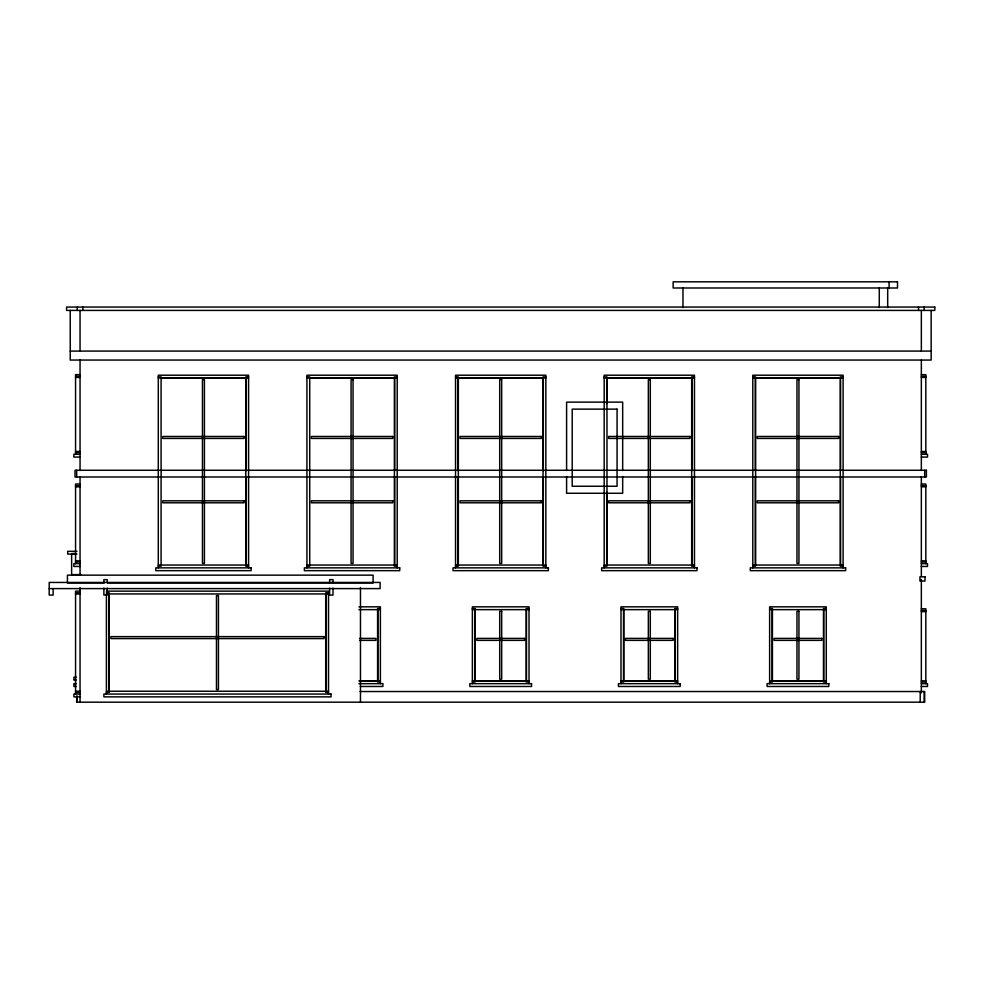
<?xml version="1.0" encoding="UTF-8"?>
<svg xmlns="http://www.w3.org/2000/svg" width="984" height="984" viewBox="0 0 984 984"><rect width="100%" height="100%" fill="white"/><g stroke="black" fill="none" stroke-linecap="round" stroke-linejoin="round"><path stroke-width="1.48" d="M70.233 351.079L931.159 351.079M80.048 374.646L75.559 374.646L75.559 454.288M921.344 374.646L925.821 374.646L925.821 454.288M75.559 376.318L80.048 376.318M921.344 376.318L925.821 376.318M158.289 376.884L161.093 376.884L161.093 566.169L158.289 566.169M248.583 376.884L245.779 376.884L245.779 566.169L248.583 566.169M306.922 376.884L309.714 376.884L309.714 566.169L306.922 566.169M397.216 376.884L394.412 376.884L394.412 566.169L397.216 566.169M455.543 376.884L458.347 376.884L458.347 566.169L455.543 566.169M545.837 376.884L543.033 376.884L543.033 566.169L545.837 566.169M604.176 376.884L606.98 376.884L606.98 566.169L604.176 566.169M694.47 376.884L691.666 376.884L691.666 566.169L694.47 566.169M752.797 376.884L755.601 376.884L755.601 566.169L752.797 566.169M843.104 376.884L840.299 376.884L840.299 566.169L843.104 566.169M75.559 377.45L80.048 377.45M921.344 377.45L925.821 377.45M160.81 377.721L246.062 377.721L246.062 470.77M309.443 377.721L394.695 377.721L394.695 470.77M158.289 378.004L248.583 378.004M306.922 378.004L397.216 378.004M455.543 378.004L545.837 378.004M604.176 378.004L694.47 378.004M752.797 378.004L843.104 378.004M75.559 451.484L80.048 451.484M921.344 451.484L925.821 451.484M75.559 452.603L80.048 452.603M921.344 452.603L925.821 452.603M80.048 454.288L73.874 454.288L73.874 457.08L80.048 457.08M921.344 454.288L927.506 454.288L927.506 457.08L921.344 457.08M80.048 484.005L75.559 484.005L75.559 563.648M921.344 484.005L925.821 484.005L925.821 563.648M75.559 485.69L80.048 485.69M921.344 485.69L925.821 485.69M75.559 486.809L80.048 486.809M921.344 486.809L925.821 486.809M76.936 551.311L67.712 551.311L67.712 554.115L76.936 554.115M75.842 553.549L71.635 553.549L71.635 574.582L80.848 574.582M75.559 560.843L80.048 560.843M921.344 560.843L925.821 560.843M75.559 561.962L80.048 561.962M921.344 561.962L925.821 561.962M80.048 563.648L73.874 563.648L73.874 566.452L80.048 566.452M921.344 563.648L927.506 563.648L927.506 566.452L921.344 566.452M158.289 565.05L248.583 565.05M306.922 565.05L397.216 565.05M455.543 565.05L545.837 565.05M604.176 565.05L694.47 565.05M752.797 565.05L843.104 565.05M104.292 582.995L67.429 582.995L67.429 575.148L373.096 575.148L373.096 582.995L107.367 582.995M49.2 588.604L380.107 588.604L380.107 582.442L49.2 582.442L49.2 595.062L53.124 595.062L53.124 588.604M80.048 591.138L75.559 591.138L75.559 694.052M106.407 591.138L328.508 591.138L328.508 694.052M75.559 592.811L80.048 592.811M106.407 592.811L109.212 592.811L109.212 692.367L106.407 692.367M328.508 592.811L325.704 592.811L325.704 692.367L328.508 692.367M75.559 593.942L80.048 593.942M106.407 593.942L328.508 593.942M358.951 606.833L380.39 606.833L380.39 683.671M380.39 608.518L377.585 608.518L377.585 681.986L380.39 681.986M472.369 608.518L475.174 608.518L475.174 681.986L472.369 681.986M529.011 608.518L526.219 608.518L526.219 681.986L529.011 681.986M621.002 608.518L623.807 608.518L623.807 681.986L621.002 681.986M677.644 608.518L674.839 608.518L674.839 681.986L677.644 681.986M769.623 608.518L772.428 608.518L772.428 681.986L769.623 681.986M826.277 608.518L823.473 608.518L823.473 681.986L826.277 681.986M921.344 608.801L925.821 608.801L925.821 683.671M358.951 609.637L380.39 609.637M472.369 609.637L529.011 609.637M621.002 609.637L677.644 609.637M769.623 609.637L826.277 609.637M921.344 610.486L925.821 610.486M921.344 611.605L925.821 611.605M359.517 638.395L375.9 638.395L375.9 640.363L359.517 640.363M76.346 677.226L73.874 677.226L73.874 680.03L76.346 680.03M358.951 680.866L380.39 680.866M472.369 680.866L529.011 680.866M621.002 680.866L677.644 680.866M769.623 680.866L826.277 680.866M921.344 680.866L925.821 680.866M359.652 681.149L377.868 681.149L377.868 609.354M921.344 681.986L925.821 681.986M76.346 683.671L73.874 683.671L73.874 686.475L76.346 686.475M358.951 683.671L382.911 683.671L382.911 686.475L360.341 686.475M921.344 683.671L927.506 683.671L927.506 686.475L921.344 686.475M75.559 691.248L80.048 691.248M106.407 691.248L328.508 691.248M360.058 691.531L924.702 691.531L924.702 702.182L76.678 702.182L76.678 696.094M75.559 692.367L80.048 692.367M80.048 694.052L73.874 694.052L73.874 696.856L80.048 696.856M931.159 310.415L931.159 360.058L70.233 360.058L70.233 310.415M924.702 470.266L924.702 476.994M924.148 307.057L924.148 310.415M924.148 691.531L924.148 702.182M921.344 310.415L921.344 351.079M921.344 360.058L921.344 470.524M921.344 476.662L921.344 576.378M921.344 579.453L921.344 692.982M920.212 691.531L920.212 702.182M918.539 307.057L918.539 310.415M889.093 281.818L889.093 287.992M887.691 287.992L887.691 307.512M879.278 287.992L879.278 307.512M843.104 567.854L843.104 375.199L752.797 375.199L752.797 567.854M840.57 470.77L840.57 377.721L755.318 377.721L755.318 470.77M840.57 476.871L840.57 565.333M826.277 683.671L826.277 606.833L769.623 606.833L769.623 683.671M823.756 609.354L823.756 681.149L772.145 681.149L772.145 609.354M755.318 476.871L755.318 565.333M694.47 567.854L694.47 375.199L604.176 375.199L604.176 567.854M691.949 470.77L691.949 377.721L606.697 377.721L606.697 403.649M691.949 476.871L691.949 565.333M682.97 287.992L682.97 307.512M677.644 683.671L677.644 606.833L621.002 606.833L621.002 683.671M675.122 609.354L675.122 681.149L623.524 681.149L623.524 609.354M622.675 470.475L622.675 402.124L566.599 402.124L566.599 470.475M622.675 476.551L622.675 493.267L566.599 493.267L566.599 476.551M606.697 492.123L606.697 565.333M545.837 567.854L545.837 375.199L455.543 375.199L455.543 567.854M543.316 470.77L543.316 377.721L458.064 377.721L458.064 470.77M543.316 476.871L543.316 565.333M529.011 683.671L529.011 606.833L472.369 606.833L472.369 683.671M526.489 609.354L526.489 681.149L474.891 681.149L474.891 609.354M458.064 476.871L458.064 565.333M397.216 567.854L397.216 375.199L306.922 375.199L306.922 567.854M394.695 476.871L394.695 565.333M360.476 587.583L360.476 702.182M332.998 582.442L332.998 579.638L329.628 579.638L329.628 582.442M332.998 588.051L332.998 595.062L329.628 595.062L329.628 588.051M325.987 593.659L325.987 691.531M248.583 567.854L248.583 375.199L158.289 375.199L158.289 567.854M246.062 476.871L246.062 565.333M108.929 593.659L108.929 691.531M107.244 582.442L107.244 579.638L103.886 579.638L103.886 582.442M107.244 588.051L107.244 595.062L103.886 595.062L103.886 588.051M106.407 594.348L106.407 694.052M82.853 307.057L82.853 310.415M80.048 310.415L80.048 351.079M80.048 360.058L80.048 470.524M80.048 476.662L80.048 574.841M80.048 587.583L80.048 702.182M77.244 307.057L77.244 310.415M77.244 696.094L77.244 702.182M76.678 470.266L76.678 476.994M897.506 281.818L673.154 281.818L673.154 287.992L897.506 287.992L897.506 281.818M934.8 307.057L66.592 307.057L66.592 310.415L934.8 310.415L934.8 307.057M204.414 379.689L202.458 379.689L202.458 563.365L204.414 563.365L204.414 379.689M353.047 379.689L351.079 379.689L351.079 563.365L353.047 563.365L353.047 379.689M501.68 379.689L499.712 379.689L499.712 563.365L501.68 563.365L501.68 379.689M650.301 379.689L648.345 379.689L648.345 563.365L650.301 563.365L650.301 379.689M798.934 379.689L796.966 379.689L796.966 563.365L798.934 563.365L798.934 379.689M617.066 409.135L572.208 409.135L572.208 486.256L617.066 486.256L617.066 409.135M244.093 436.478L162.778 436.478L162.778 438.433L244.093 438.433L244.093 436.478M392.727 436.478L311.399 436.478L311.399 438.433L392.727 438.433L392.727 436.478M541.36 436.478L460.032 436.478L460.032 438.433L541.36 438.433L541.36 436.478M689.981 436.478L608.653 436.478L608.653 438.433L689.981 438.433L689.981 436.478M838.614 436.478L757.286 436.478L757.286 438.433L838.614 438.433L838.614 436.478M926.387 470.266L75.005 470.266L75.005 476.994L926.387 476.994L926.387 470.266M244.093 500.831L162.778 500.831L162.778 502.799L244.093 502.799L244.093 500.831M392.727 500.831L311.399 500.831L311.399 502.799L392.727 502.799L392.727 500.831M541.36 500.831L460.032 500.831L460.032 502.799L541.36 502.799L541.36 500.831M689.981 500.831L608.653 500.831L608.653 502.799L689.981 502.799L689.981 500.831M838.614 500.831L757.286 500.831L757.286 502.799L838.614 502.799L838.614 500.831M251.105 567.854L155.767 567.854L155.767 570.659L251.105 570.659L251.105 567.854M399.738 567.854L304.388 567.854L304.388 570.659L399.738 570.659L399.738 567.854M548.371 567.854L453.021 567.854L453.021 570.659L548.371 570.659L548.371 567.854M696.992 567.854L601.654 567.854L601.654 570.659L696.992 570.659L696.992 567.854M845.625 567.854L750.275 567.854L750.275 570.659L845.625 570.659L845.625 567.854M924.985 576.833L919.942 576.833L919.942 581.04L924.985 581.04L924.985 576.833M218.436 595.615L216.48 595.615L216.48 689.563L218.436 689.563L218.436 595.615M501.68 611.322L499.712 611.322L499.712 679.181L501.68 679.181L501.68 611.322M650.301 611.322L648.345 611.322L648.345 679.181L650.301 679.181L650.301 611.322M798.934 611.322L796.966 611.322L796.966 679.181L798.934 679.181L798.934 611.322M324.019 636.636L110.897 636.636L110.897 638.591L324.019 638.591L324.019 636.636M524.534 638.395L476.859 638.395L476.859 640.363L524.534 640.363L524.534 638.395M673.154 638.395L625.48 638.395L625.48 640.363L673.154 640.363L673.154 638.395M821.788 638.395L774.113 638.395L774.113 640.363L821.788 640.363L821.788 638.395M531.544 683.671L469.848 683.671L469.848 686.475L531.544 686.475L531.544 683.671M680.165 683.671L618.469 683.671L618.469 686.475L680.165 686.475L680.165 683.671M828.799 683.671L767.102 683.671L767.102 686.475L828.799 686.475L828.799 683.671M331.03 694.052L103.886 694.052L103.886 696.856L331.03 696.856L331.03 694.052"/></g></svg>
